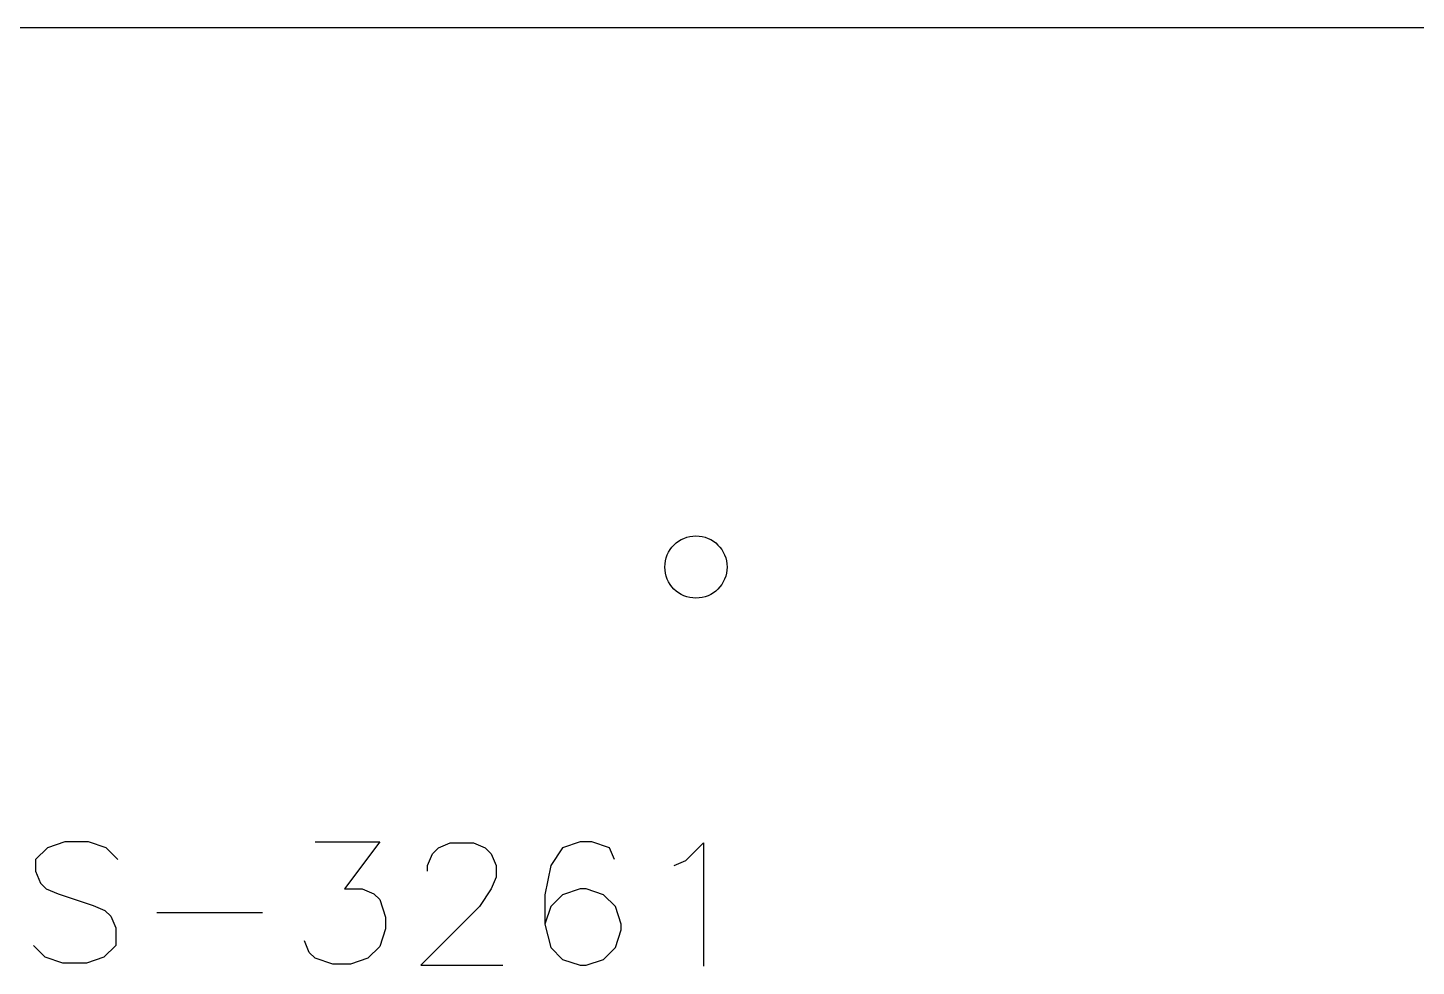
# Model space of a CAD drawing. Header units: millimetres. Extents: x -190 to 348, y -330 to 190.
# Drawn here: x -116.5 to -59.2, y 151.8 to 190.5 of the extents above; entities that cross this region are included whole.
import ezdxf

# ---------------------------------------------------------------- set-up
doc = ezdxf.new("R2010")
doc.units = ezdxf.units.MM
doc.layers.add('10_MAQ_PALLET', color=7, linetype='Continuous')

msp = doc.modelspace()

# ---------------------------------------------------------------- linework, layer by layer
at = {"layer": '10_MAQ_PALLET', "color": 3}
for p, q in [((190.5, 190.5), (-190.5, 190.5)), ((-114.921, 156.943), (-115.646, 156.701)), ((-113.953, 156.943), (-114.921, 156.943)), ((-113.227, 156.701), (-113.953, 156.943)), ((-104.602, 156.943), (-101.941, 156.943)), ((-101.941, 156.943), (-103.392, 155.008)), ((-99.522, 156.701), (-99.038, 156.902)), ((-99.038, 156.902), (-98.07, 156.902)), ((-98.07, 156.902), (-97.587, 156.701)), ((-93.675, 156.943), (-94.4, 156.701)), ((-93.191, 156.943), (-93.675, 156.943)), ((-92.465, 156.701), (-93.191, 156.943)), ((-89.32, 156.176), (-88.595, 156.902)), ((-88.595, 156.902), (-88.595, 151.822)), ((-115.646, 156.701), (-116.13, 156.217)), ((-112.744, 156.217), (-113.227, 156.701)), ((-99.964, 155.976), (-99.764, 156.459)), ((-99.764, 156.459), (-99.522, 156.701)), ((-97.587, 156.701), (-97.345, 156.459)), ((-97.345, 156.459), (-97.144, 155.976)), ((-94.4, 156.701), (-94.884, 155.976)), ((-92.265, 156.217), (-92.465, 156.701)), ((-116.13, 156.217), (-116.13, 155.734)), ((-116.13, 155.734), (-115.93, 155.25)), ((-99.964, 155.734), (-99.964, 155.976)), ((-97.144, 155.976), (-97.144, 155.492)), ((-94.884, 155.976), (-95.126, 154.766)), ((-89.804, 155.976), (-89.32, 156.176)), ((-115.93, 155.25), (-115.688, 155.008)), ((-97.144, 155.492), (-97.345, 155.008)), ((-115.688, 155.008), (-115.204, 154.808)), ((-115.204, 154.808), (-113.753, 154.324)), ((-103.392, 155.008), (-102.667, 155.008)), ((-102.667, 155.008), (-102.183, 154.808)), ((-102.183, 154.808), (-101.941, 154.566)), ((-97.345, 155.008), (-97.828, 154.282)), ((-95.126, 154.766), (-95.126, 153.556)), ((-94.4, 154.766), (-94.884, 154.282)), ((-93.675, 155.008), (-94.4, 154.766)), ((-93.433, 155.008), (-93.675, 155.008)), ((-92.707, 154.766), (-93.433, 155.008)), ((-92.223, 154.282), (-92.707, 154.766)), ((-113.753, 154.324), (-113.269, 154.123)), ((-113.269, 154.123), (-113.027, 153.881)), ((-111.133, 154.04), (-106.779, 154.04)), ((-101.941, 154.566), (-101.699, 153.84)), ((-97.828, 154.282), (-100.248, 151.863)), ((-94.884, 154.282), (-95.126, 153.556)), ((-91.981, 153.556), (-92.223, 154.282)), ((-113.027, 153.881), (-112.827, 153.398)), ((-101.699, 153.84), (-101.699, 153.356)), ((-95.126, 153.556), (-94.884, 152.589)), ((-91.981, 153.315), (-91.981, 153.556)), ((-112.827, 153.398), (-112.827, 152.672)), ((-104.844, 152.388), (-105.044, 152.872)), ((-101.699, 153.356), (-101.941, 152.63)), ((-92.223, 152.589), (-91.981, 153.315)), ((-115.729, 152.188), (-116.213, 152.672)), ((-112.827, 152.672), (-113.31, 152.188)), ((-104.602, 152.147), (-104.844, 152.388)), ((-101.941, 152.63), (-102.425, 152.147)), ((-94.884, 152.589), (-94.4, 152.105)), ((-92.707, 152.105), (-92.223, 152.589)), ((-115.004, 151.946), (-115.729, 152.188)), ((-114.036, 151.946), (-115.004, 151.946)), ((-113.31, 152.188), (-114.036, 151.946)), ((-103.876, 151.905), (-104.602, 152.147)), ((-103.15, 151.905), (-103.876, 151.905)), ((-102.425, 152.147), (-103.15, 151.905)), ((-100.248, 151.863), (-96.861, 151.863)), ((-94.4, 152.105), (-93.675, 151.863)), ((-93.675, 151.863), (-93.433, 151.863)), ((-93.433, 151.863), (-92.707, 152.105))]:
    msp.add_line(p, q, dxfattribs=at)
at = {"layer": '10_MAQ_PALLET', "color": 4}
msp.add_circle((-88.9, 168.275), 1.283, dxfattribs=at)

doc.saveas('drawing.dxf')
